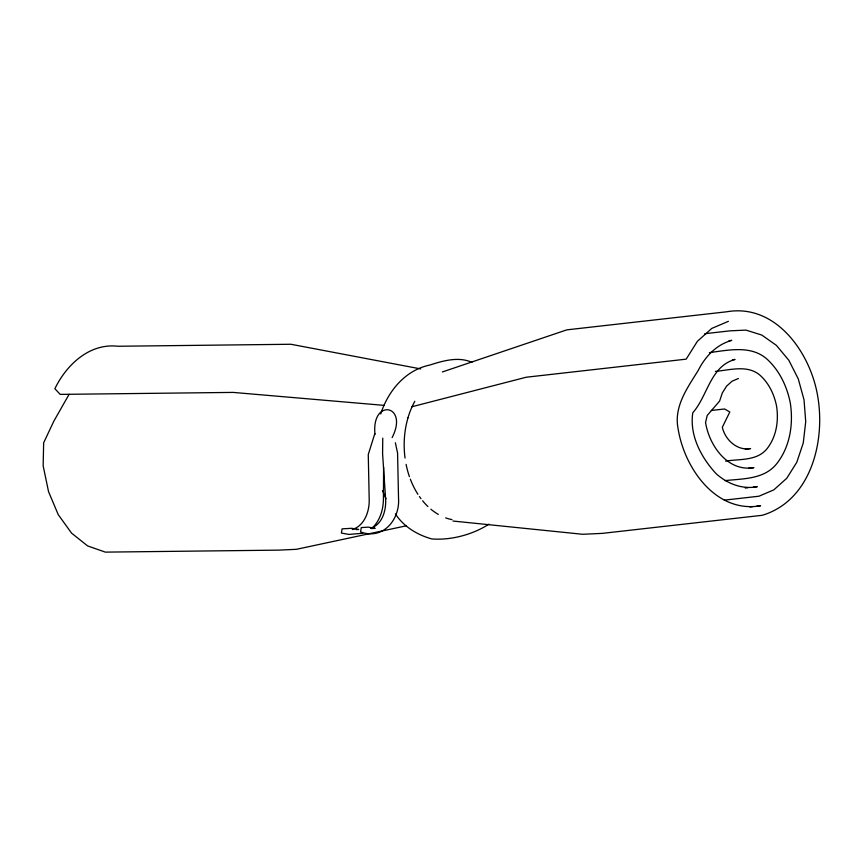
<?xml version="1.0" encoding="UTF-8"?>
<svg xmlns="http://www.w3.org/2000/svg" width="863" height="863" viewBox="0 0 863 863"><rect width="100%" height="100%" fill="white"/><g stroke="black" fill="none" stroke-linecap="round" stroke-linejoin="round"><path stroke-width="1.29" d="M383.604 467.142L383.42 499.094C383.312 509.742 379.936 520.961 371.888 528.318M382.751 438.156L382.589 453.647L385.588 498.566C386.408 509.871 382.6 524.262 370.723 528.296M374.79 433.69L368.264 454.521L369.202 499.569C369.515 511.371 364.585 525.75 352.244 529.558M380.734 413.96C388.005 391.068 405.362 370.108 429.72 365.071C443.097 360.81 458.404 356.279 471.932 362.341M392.126 437.595C409.159 404.456 371.058 397.843 374.995 434.456M69.083 394.348L53.916 421.036L43.657 442.773L43.15 465.804L48.544 491.662L58.231 514.628L71.564 533.14L87.638 545.934L105.34 552.126L278.253 550.141L296.397 549.321L406.462 525.772M488.965 524.132C473 534.553 450.82 540.508 431.683 538.911C417.271 534.866 403.636 526.657 395.394 513.906M728.415 321.316L711.781 328.415L697.38 341.327L686.182 359.148L526.225 377.228L411.964 406.732M738.394 378.512L732.072 381.209L726.603 386.117L722.353 392.881L719.613 401.058L707.229 415.437L705.556 422.514C709.235 445.535 727.714 472.19 753.928 467.627L748.599 468.231M442.352 371.964L566.797 329.86L726.754 311.78C776.085 303.204 810.842 353.334 817.757 396.646C825.47 441.608 810.842 500.626 762.245 515.297L602.277 533.377L582.708 534.283L452.946 521.036M362.816 533.258L349.008 534.424L341.392 533.064L342.082 528.868L351.662 528.296L358.728 529.472L356.268 529.623M704.758 333.711L730.087 330.842L745.977 330.108L761.781 335.06L776.398 345.362L788.847 360.303L798.264 378.879L804.025 399.806L805.729 421.683L803.259 442.999L796.786 462.298L786.754 478.285L773.831 489.86L758.922 496.225L724.262 500.152M729.073 340.68L731.748 340.378C716.43 344.585 705.19 356.527 698.243 370.4C687.272 388.145 673.625 406.743 678.113 428.846C684.381 468.102 715.869 513.539 760.583 505.761L756.581 506.214M709.408 352.622C729.494 350 753.086 344.564 769.041 361.079C780.422 372.438 787.164 387.347 790.303 402.978C793.485 423.841 790.195 446.344 777.002 463.355C764.532 479.44 743.194 478.62 724.931 480.626M732.407 359.752L735.071 359.45C710.281 366.16 707.768 395.89 692.795 412.741C689.321 435.362 701.241 457.692 716.279 473.852C727.466 483.776 742.245 489.591 757.25 486.7L753.259 487.153M715.405 371.392C730.799 369.979 749.235 364.024 761.684 376.797C769.656 384.758 774.381 395.2 776.571 406.139C778.804 420.756 776.495 436.516 767.261 448.426C757.272 461.187 739.85 458.803 725.61 461.112M711.263 410.486L724.586 408.976L729.818 411.964L722.331 427.261C725.114 439.763 737.196 451.09 750.605 448.566L745.276 449.159M745.254 488.048L747.919 487.746M749.915 506.969L752.579 506.667M371.37 528.566L375.146 528.339L368.372 527.142L361.273 527.573L360.561 531.91C383.248 540.378 400.098 519.332 398.523 498.178L397.573 452.999L395.362 442.751M384.348 405.394L233.107 392.406L60.194 394.391L54.876 388.728C66.429 364.758 89.569 342.913 118.004 346.257L290.917 344.261L420.723 368.922M382.503 490.616L386.052 498.836M438.307 514.402A73.916 54.552 87.9 0 1 430.896 509.202M427.897 506.516A73.916 54.552 87.9 0 1 422.611 500.777M420.993 498.706A73.916 54.552 87.9 0 1 419.429 496.559M417.94 494.337A73.916 54.552 87.9 0 1 410.335 479.148M409.429 476.656A73.916 54.552 87.9 0 1 406.095 464.37M405.049 458.059A73.916 54.552 87.9 0 1 407.983 417.854M407.962 417.832A72.902 53.808 87.9 0 1 414.823 401.306M451.996 519.623A72.902 53.808 87.9 0 1 445.664 517.876"/></g></svg>
